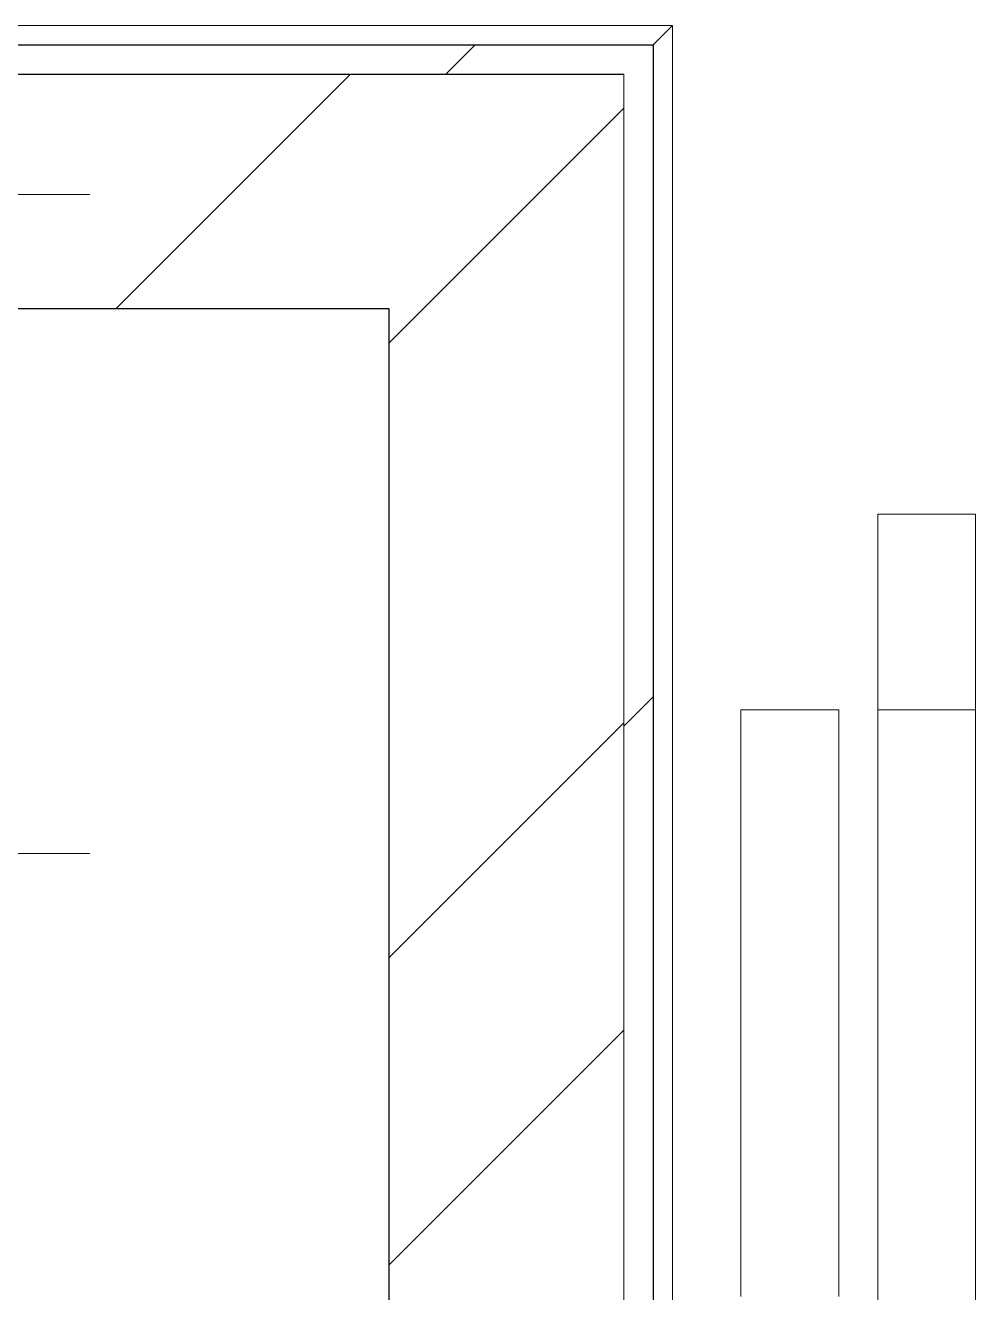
# Model space of a CAD drawing. Header units: millimetres. Extents: x -88595 to 880822, y -1054509 to -148035.
# Drawn here: x 422017 to 422503, y -245450 to -244802 of the extents above; entities that cross this region are included whole.
import ezdxf

# ---------------------------------------------------------------- set-up
doc = ezdxf.new("R2010")
doc.units = ezdxf.units.MM
for name, color, linetype, lineweight in [('Марки', 7, 'Continuous', 20), ('Оборудование', 7, 'Continuous', 18), ('Ограждение', 7, 'Continuous', 9), ('Стены наружные', 7, 'Continuous', 18), ('Стены штриховка', 7, 'Continuous', 9)]:
    doc.layers.add(name, color=color, linetype=linetype, lineweight=lineweight)

# ---------------------------------------------------------------- blocks, each defined once
blk = doc.blocks.new('$0$ADSK_M_Трубы - Диаметр_8-160846-В_Координация_3 этаж ОВ3')
at = {"layer": 'Марки'}
blk.add_line((0, 0), (8, 0), dxfattribs=at)
blk = doc.blocks.new('3 этаж')
at = {"layer": 'Ограждение'}
for p, q in [((434228.9, 681623.86), (433408.9, 681623.86)), ((434228.9, 681623.86), (434218.9, 681613.86)), ((434228.9, 679353.74), (434228.9, 681623.86)), ((434333.9, 681373.86), (434333.9, 681273.86)), ((434383.9, 681373.86), (434333.9, 681373.86)), ((434333.9, 681373.86), (434333.9, 681273.86)), ((434361.24, 681373.86), (434356.56, 681373.86)), ((434383.9, 681273.86), (434383.9, 681373.86)), ((434383.9, 681373.86), (434383.9, 681273.86)), ((434263.9, 681273.86), (434313.9, 681273.86)), ((434263.9, 681273.86), (434263.9, 680973.87)), ((434313.9, 681273.86), (434313.9, 680973.87)), ((434333.9, 681273.86), (434333.9, 680965.54)), ((434383.9, 681273.86), (434333.9, 681273.86)), ((434333.9, 681273.86), (434333.9, 680973.87)), ((434383.9, 680965.54), (434383.9, 681273.86)), ((434383.9, 681273.86), (434383.9, 680973.87))]:
    blk.add_line(p, q, dxfattribs=at)
at = {"layer": 'Ограждение', "flags": 128}
blk.add_lwpolyline([(434357.04, 681273.86), (434358.9, 681273.86), (434360.77, 681273.86)], dxfattribs=at)
at = {"layer": 'Стены наружные', "lineweight": 30}
for p, q in [((433398.9, 681613.86), (434218.9, 681613.86)), ((434218.9, 681613.86), (434218.9, 679353.86)), ((433383.9, 681598.86), (434203.9, 681598.86)), ((434083.9, 681478.86), (433383.9, 681478.86)), ((434083.9, 680666.2), (434083.9, 681478.86))]:
    blk.add_line(p, q, dxfattribs=at)
at = {"layer": 'Стены наружные', "linetype": 'Continuous', "lineweight": 9}
for p, q in [((434112.96, 681598.86), (434127.96, 681613.86)), ((433944.17, 681478.86), (434064.17, 681598.86)), ((434083.9, 681461.44), (434203.9, 681581.44)), ((434203.9, 681265.54), (434218.9, 681280.54)), ((434083.9, 681147.13), (434203.9, 681267.13)), ((434083.9, 680989.97), (434203.9, 681109.97))]:
    blk.add_line(p, q, dxfattribs=at)
at = {"layer": 'Стены штриховка'}
blk.add_line((434203.9, 679273.86), (434203.9, 681598.86), dxfattribs=at)

msp = doc.modelspace()

# ---------------------------------------------------------------- block references
at = {"layer": 'Марки', "xscale": 99.99999999999993, "yscale": 99.99999999999993, "zscale": 99.99999999999993}
for p in [(421250.32, -244888.48), (421250.32, -245225.46)]:
    msp.add_blockref('$0$ADSK_M_Трубы - Диаметр_8-160846-В_Координация_3 этаж ОВ3', p, dxfattribs=at)
at = {"layer": 'Оборудование', "color": 5, "true_color": 0x0000ff}
msp.add_blockref('3 этаж', (-11880.65, -926425.79), dxfattribs=at)

doc.saveas('drawing.dxf')
